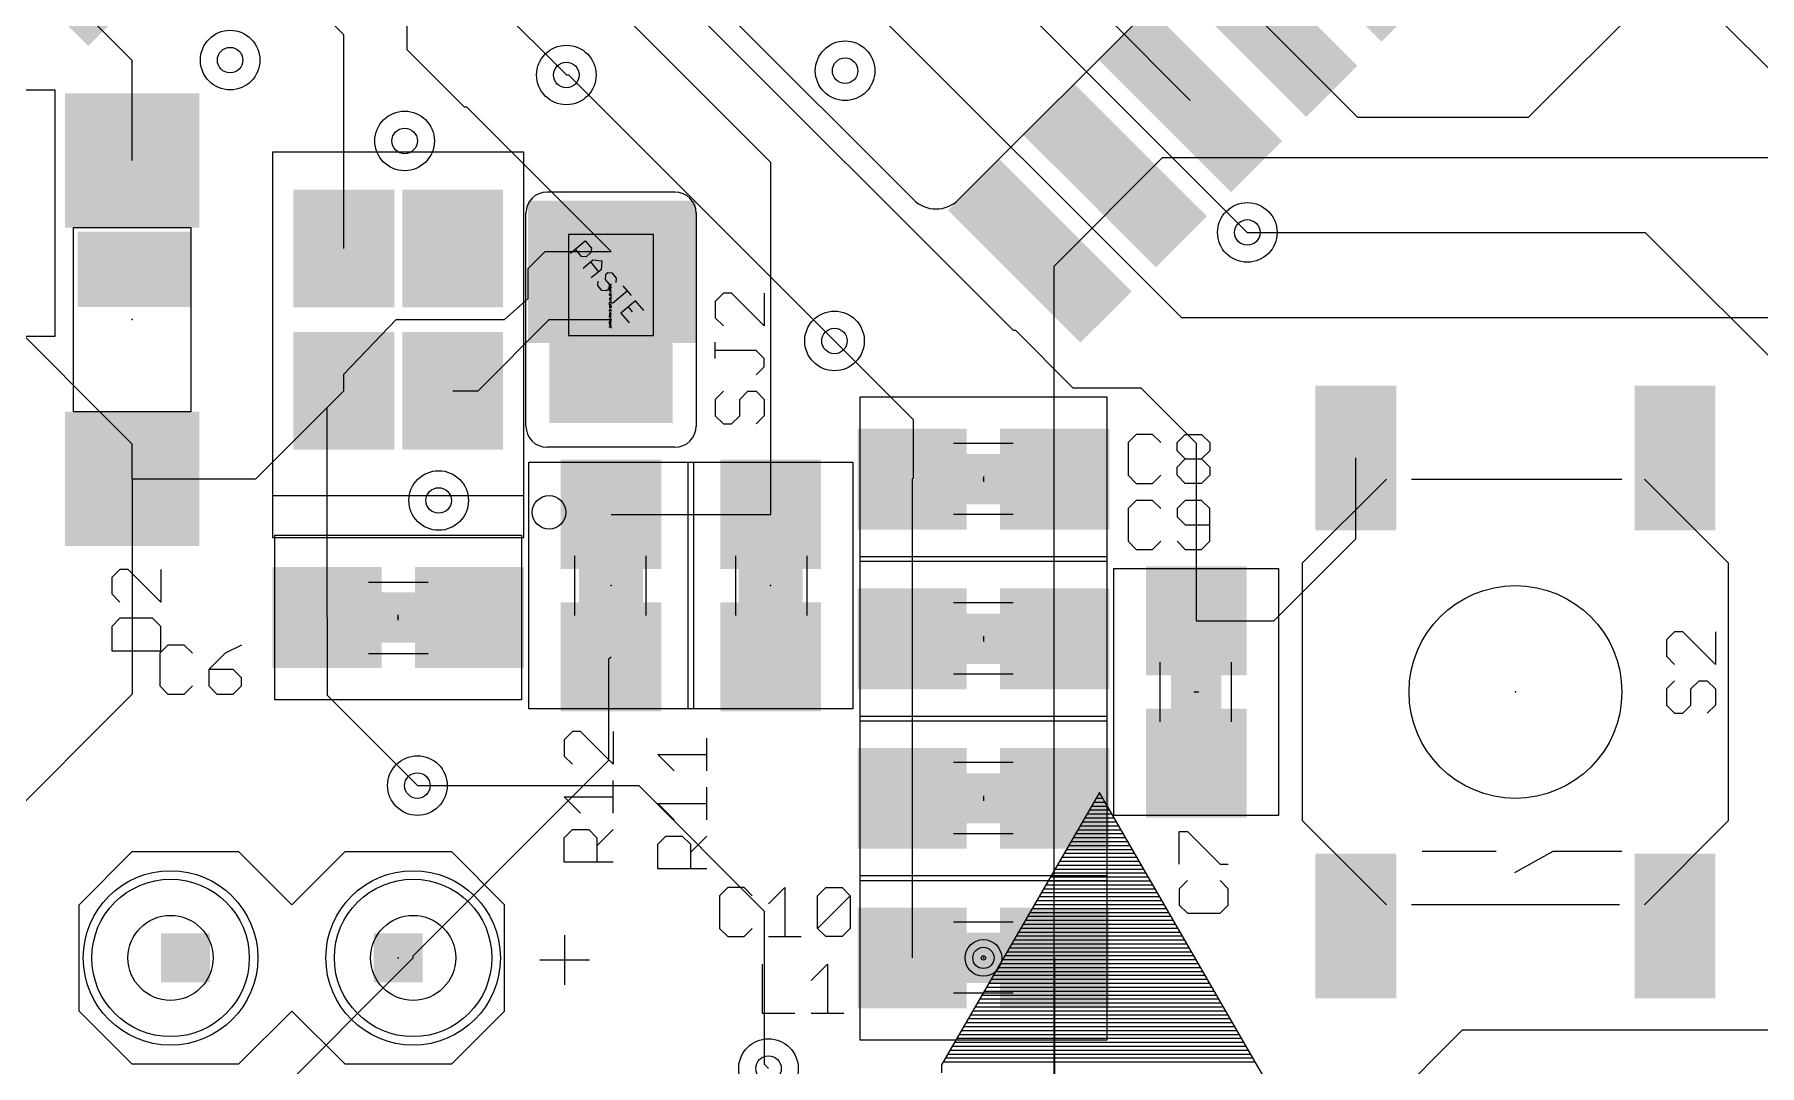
# Model space of a CAD drawing. Extents: x -2.5 to 58.7, y -2.3 to 56.7.
# Drawn here: x 22.33 to 42.92, y 10.15 to 22.45 of the extents above; entities that cross this region are included whole.
import ezdxf

# ---------------------------------------------------------------- set-up
doc = ezdxf.new("R2010")
doc.units = 0
for name, color, linetype in [('1', 22, 'CONTINUOUS'), ('16', 175, 'CONTINUOUS'), ('17', 82, 'CONTINUOUS'), ('18', 82, 'CONTINUOUS'), ('21', 253, 'CONTINUOUS'), ('22', 253, 'CONTINUOUS'), ('23', 7, 'CONTINUOUS'), ('25', 253, 'CONTINUOUS'), ('27', 253, 'CONTINUOUS'), ('29', 253, 'CONTINUOUS'), ('30', 253, 'CONTINUOUS'), ('31', 253, 'CONTINUOUS'), ('35', 253, 'CONTINUOUS'), ('39', 22, 'CONTINUOUS'), ('44', 253, 'CONTINUOUS'), ('51', 253, 'CONTINUOUS')]:
    doc.layers.add(name, color=color, linetype=linetype)

# ---------------------------------------------------------------- blocks, each defined once
blk = doc.blocks.new('RECT')
blk.add_solid([(-0.5, -0.5), (0.5, -0.5), (-0.5, 0.5), (0.5, 0.5)])
blk = doc.blocks.new('ROUNDP')
blk.add_circle((0, 0), 0.5)
blk = doc.blocks.new('ROUNDV')
blk.add_circle((0, 0), 0.5)

msp = doc.modelspace()

# ---------------------------------------------------------------- linework, layer by layer
at = {"layer": '1'}
for p, q in [((29.464, 27.432), (36.8046, 20.0914)), ((28.067, 27.0256), (36.0172, 19.0754)), ((25.8724, 26.1722), (31.115, 20.9296)), ((26.02, 22.4493), (24.0649, 24.4045)), ((28.7782, 24.1554), (34.0106, 18.923)), ((41.91, 23.2156), (40.1574, 21.463)), ((23.495, 22.1459), (22.6507, 22.9902)), ((26.7716, 22.9616), (26.7716, 22.2758)), ((27.8384, 22.8092), (28.6766, 21.971)), ((35.1282, 22.6641), (36.124, 21.6684)), ((26.02, 19.9), (26.02, 22.4493)), ((38.1254, 21.463), (37.022, 22.5664)), ((26.7716, 22.2758), (27.4574, 21.59)), ((23.495, 20.95), (23.495, 22.1459)), ((27.4574, 21.59), (27.4828, 21.59)), ((27.4828, 21.59), (29.21, 19.8628)), ((40.1574, 21.463), (38.1254, 21.463)), ((31.115, 20.9296), (31.115, 16.725)), ((28.2194, 19.6596), (28.4226, 19.8628)), ((28.4226, 19.8628), (29.21, 19.8628)), ((28.2194, 19.304), (28.2194, 19.6596)), ((23.495, 17.565), (21.59, 19.47)), ((27.94, 19.05), (28.2194, 19.304)), ((26.02, 18.4), (26.6446, 19.05)), ((26.6446, 19.05), (27.94, 19.05)), ((27.6234, 18.2), (28.4734, 19.05)), ((28.4734, 19.05), (29.21, 19.05)), ((36.0172, 19.0754), (44.0436, 19.0754)), ((31.877, 18.796), (32.8168, 17.8562)), ((34.0106, 18.923), (34.036, 18.923)), ((34.036, 18.923), (34.7218, 18.2372)), ((26.02, 18.2), (26.02, 18.4)), ((24.97, 17.15), (26.02, 18.2)), ((25.82, 18), (26.02, 18.2)), ((27.32, 18.2), (27.6234, 18.2)), ((34.7218, 18.2372), (35.5346, 18.2372)), ((35.5346, 18.2372), (36.195, 17.5768)), ((25.82, 15.494), (25.82, 18)), ((32.8168, 17.8562), (32.8168, 17.1568)), ((23.495, 17.15), (23.495, 17.565)), ((36.195, 17.5768), (36.195, 15.455)), ((38.1, 16.4338), (38.1, 17.399)), ((23.495, 17.15), (24.97, 17.15)), ((23.495, 17.15), (23.495, 14.5796)), ((32.8168, 17.1568), (32.805, 17.145)), ((32.805, 17.145), (32.805, 15.24)), ((29.21, 16.725), (31.115, 16.725)), ((37.1212, 15.455), (38.1, 16.4338)), ((25.82, 15.494), (25.82, 14.566)), ((36.195, 15.455), (37.1212, 15.455)), ((32.805, 15.24), (32.805, 13.335)), ((29.1846, 14.9996), (29.21, 15.025)), ((29.1846, 13.7922), (29.1846, 14.9996)), ((23.495, 14.5796), (20.5994, 11.684)), ((25.82, 14.566), (26.8986, 13.4874)), ((26.8478, 11.4554), (29.1846, 13.7922)), ((32.805, 13.335), (32.805, 11.43)), ((23.455, 8.0372), (26.8478, 11.43)), ((26.8478, 11.43), (26.8478, 11.4554)), ((34.505, 11.43), (34.505, 9.664)), ((39.37, 10.5664), (37.4142, 8.6106)), ((44.0436, 10.5664), (39.37, 10.5664))]:
    msp.add_line(p, q, dxfattribs=at)
at = {"layer": '16'}
for p, q in [((41.0972, 23.9776), (44.0944, 20.9804)), ((28.6766, 21.971), (28.702, 21.971)), ((28.702, 21.971), (31.877, 18.796)), ((35.7886, 20.9804), (34.4932, 19.685)), ((44.0944, 20.9804), (35.7886, 20.9804)), ((36.8046, 20.0914), (41.5544, 20.0914)), ((41.5544, 20.0914), (44.8056, 16.8402)), ((34.4932, 19.685), (34.4932, 10.0076)), ((26.8986, 13.4874), (29.5402, 13.4874)), ((29.5402, 13.4874), (31.0388, 11.9888)), ((31.0388, 11.9888), (31.0388, 10.16)), ((31.0388, 10.16), (31.0896, 10.1092))]:
    msp.add_line(p, q, dxfattribs=at)
at = {"layer": '21'}
for p, q in [((30.5922, 22.7101), (32.8193, 20.483)), ((28.17, 21.05), (25.17, 21.05)), ((25.17, 21.05), (25.17, 16.95)), ((28.17, 16.95), (28.17, 21.05)), ((29.972, 20.574), (28.448, 20.574)), ((28.194, 17.78), (28.194, 20.32)), ((30.226, 20.32), (30.226, 17.78)), ((29.972, 17.526), (28.448, 17.526)), ((33.655, 17.1755), (33.655, 17.1145)), ((38.765, 17.145), (41.275, 17.145)), ((25.17, 16.95), (28.17, 16.95)), ((25.17, 16.95), (25.17, 16.45)), ((28.17, 16.45), (28.17, 16.95)), ((25.17, 16.45), (28.17, 16.45)), ((37.465, 13.065), (37.465, 16.145)), ((42.545, 16.145), (42.545, 13.065)), ((26.67, 15.4635), (26.67, 15.5245)), ((33.655, 15.2705), (33.655, 15.2095)), ((36.1645, 14.605), (36.2255, 14.605)), ((33.655, 13.3655), (33.655, 13.3045)), ((22.86, 12.065), (23.495, 12.7)), ((23.495, 12.7), (24.765, 12.7)), ((24.765, 12.7), (25.4, 12.065)), ((25.4, 12.065), (26.035, 12.7)), ((26.035, 12.7), (27.305, 12.7)), ((27.94, 12.065), (27.305, 12.7)), ((22.86, 10.795), (22.86, 12.065)), ((27.94, 10.795), (27.94, 12.065)), ((41.245, 12.065), (38.765, 12.065)), ((23.495, 10.16), (22.86, 10.795)), ((25.4, 10.795), (24.765, 10.16)), ((26.035, 10.16), (25.4, 10.795)), ((27.305, 10.16), (27.94, 10.795)), ((24.765, 10.16), (23.495, 10.16)), ((27.305, 10.16), (26.035, 10.16))]:
    msp.add_line(p, q, dxfattribs=at)
for centre, radius in [((28.47, 16.75), 0.2), ((40.005, 14.605), 1.27), ((33.655, 11.43), 0.2185), ((33.655, 11.43), 0.127), ((33.655, 11.43), 0.0254)]:
    msp.add_circle(centre, radius, dxfattribs=at)
for centre, radius, start, end in [((28.448, 20.32), 0.254, 90, 180), ((29.972, 20.32), 0.254, 0, 90), ((33.0887, 20.7524), 0.381, 225, 315), ((28.448, 17.78), 0.254, 180, 270), ((29.972, 17.78), 0.254, 270, 0)]:
    msp.add_arc(centre, radius, start, end, dxfattribs=at)
at = {"layer": '22'}
for p, q in [((35.0407, 13.4057), (33.1551, 10.153)), ((37.4921, 9.163), (35.0407, 13.4057)), ((35.1642, 13.192), (34.9168, 13.192)), ((35.137, 13.239), (34.9441, 13.239)), ((35.1099, 13.286), (34.9713, 13.286)), ((35.0827, 13.333), (34.9986, 13.333)), ((35.0556, 13.38), (35.0258, 13.38)), ((35.2728, 13.004), (34.8078, 13.004)), ((35.2456, 13.051), (34.8351, 13.051)), ((35.2185, 13.098), (34.8623, 13.098)), ((35.1913, 13.145), (34.8896, 13.145)), ((35.4086, 12.769), (34.6716, 12.769)), ((35.3814, 12.816), (34.6989, 12.816)), ((35.3543, 12.863), (34.7261, 12.863)), ((35.3271, 12.91), (34.7533, 12.91)), ((35.3, 12.957), (34.7806, 12.957)), ((35.5172, 12.581), (34.5626, 12.581)), ((35.4901, 12.628), (34.5899, 12.628)), ((35.4629, 12.675), (34.6171, 12.675)), ((35.4357, 12.722), (34.6444, 12.722)), ((35.6258, 12.393), (34.4536, 12.393)), ((35.5987, 12.44), (34.4809, 12.44)), ((35.5715, 12.487), (34.5081, 12.487)), ((35.5444, 12.534), (34.5354, 12.534)), ((35.7616, 12.158), (34.3174, 12.158)), ((35.7345, 12.205), (34.3447, 12.205)), ((35.7073, 12.252), (34.3719, 12.252)), ((35.6801, 12.299), (34.3991, 12.299)), ((35.653, 12.346), (34.4264, 12.346)), ((35.8702, 11.97), (34.2084, 11.97)), ((35.8431, 12.017), (34.2357, 12.017)), ((35.8159, 12.064), (34.2629, 12.064)), ((35.7888, 12.111), (34.2902, 12.111)), ((35.9789, 11.782), (34.0994, 11.782)), ((35.9517, 11.829), (34.1267, 11.829)), ((35.9246, 11.876), (34.1539, 11.876)), ((35.8974, 11.923), (34.1812, 11.923)), ((36.1146, 11.547), (33.9632, 11.547)), ((36.0875, 11.594), (33.9905, 11.594)), ((36.0603, 11.641), (34.0177, 11.641)), ((36.0332, 11.688), (34.0449, 11.688)), ((36.006, 11.735), (34.0722, 11.735)), ((36.2233, 11.359), (33.8542, 11.359)), ((36.1961, 11.406), (33.8815, 11.406)), ((36.169, 11.453), (33.9087, 11.453)), ((36.1418, 11.5), (33.936, 11.5)), ((36.3591, 11.124), (33.718, 11.124)), ((36.3319, 11.171), (33.7452, 11.171)), ((36.3047, 11.218), (33.7725, 11.218)), ((36.2776, 11.265), (33.7997, 11.265)), ((36.2504, 11.312), (33.827, 11.312)), ((36.4677, 10.936), (33.609, 10.936)), ((36.4405, 10.983), (33.6363, 10.983)), ((36.4134, 11.03), (33.6635, 11.03)), ((36.3862, 11.077), (33.6907, 11.077)), ((36.5763, 10.748), (33.5, 10.748)), ((36.5491, 10.795), (33.5273, 10.795)), ((36.522, 10.842), (33.5545, 10.842)), ((36.4948, 10.889), (33.5818, 10.889)), ((36.7121, 10.513), (33.3638, 10.513)), ((36.6849, 10.56), (33.391, 10.56)), ((36.6578, 10.607), (33.4183, 10.607)), ((36.6306, 10.654), (33.4455, 10.654)), ((36.6035, 10.701), (33.4728, 10.701)), ((36.8207, 10.325), (33.2548, 10.325)), ((36.7936, 10.372), (33.2821, 10.372)), ((36.7664, 10.419), (33.3093, 10.419)), ((36.7392, 10.466), (33.3366, 10.466)), ((33.1551, 10.153), (33.1551, 10.0587)), ((36.9022, 10.184), (33.1731, 10.184)), ((36.875, 10.231), (33.2003, 10.231)), ((36.8479, 10.278), (33.2276, 10.278))]:
    msp.add_line(p, q, dxfattribs=at)
at = {"layer": '23'}
for p in [(23.495, 19.05), (26.67, 19.05), (29.21, 19.05), (33.655, 17.145), (29.21, 15.875), (31.115, 15.875), (26.67, 15.494), (33.655, 15.24), (36.195, 14.605), (40.005, 14.605), (33.655, 13.335), (26.67, 11.43), (33.655, 11.43)]:
    msp.add_point(p, dxfattribs=at)
at = {"layer": '25'}
for p, q in [((30.5516, 19.3646), (30.4541, 19.2671)), ((30.649, 19.3646), (30.5516, 19.3646)), ((31.0388, 18.9748), (30.649, 19.3646)), ((31.0388, 19.3646), (31.0388, 18.9748)), ((30.4541, 19.2671), (30.4541, 19.0722)), ((30.4541, 19.0722), (30.5516, 18.9748)), ((30.4541, 18.585), (30.4541, 18.7799)), ((30.9414, 18.6824), (30.4541, 18.6824)), ((31.0388, 18.585), (30.9414, 18.6824)), ((31.0388, 18.4875), (31.0388, 18.585)), ((30.9414, 18.3901), (31.0388, 18.4875)), ((30.5516, 18.1952), (30.4541, 18.0977)), ((30.7465, 18.0977), (30.8439, 18.1952)), ((30.8439, 18.1952), (30.9414, 18.1952)), ((30.9414, 18.1952), (31.0388, 18.0977)), ((30.4541, 18.0977), (30.4541, 17.9028)), ((30.7465, 17.9028), (30.7465, 18.0977)), ((31.0388, 18.0977), (31.0388, 17.9028)), ((30.4541, 17.9028), (30.5516, 17.8054)), ((30.5516, 17.8054), (30.649, 17.8054)), ((30.649, 17.8054), (30.7465, 17.9028)), ((31.0388, 17.9028), (30.9414, 17.8054)), ((35.4797, 17.6789), (35.3822, 17.5814)), ((35.3822, 17.5814), (35.3822, 17.1916)), ((35.6746, 17.6789), (35.4797, 17.6789)), ((35.772, 17.5814), (35.6746, 17.6789)), ((35.9669, 17.5814), (36.0644, 17.6789)), ((35.9669, 17.484), (35.9669, 17.5814)), ((36.0644, 17.6789), (36.2593, 17.6789)), ((36.2593, 17.6789), (36.3567, 17.5814)), ((36.3567, 17.5814), (36.3567, 17.484)), ((36.0644, 17.3865), (35.9669, 17.484)), ((35.9669, 17.2891), (36.0644, 17.3865)), ((36.0644, 17.3865), (36.2593, 17.3865)), ((36.3567, 17.484), (36.2593, 17.3865)), ((36.2593, 17.3865), (36.3567, 17.2891)), ((35.3822, 17.1916), (35.4797, 17.0942)), ((35.4797, 17.0942), (35.6746, 17.0942)), ((35.6746, 17.0942), (35.772, 17.1916)), ((35.9669, 17.1916), (35.9669, 17.2891)), ((36.0644, 17.0942), (35.9669, 17.1916)), ((36.2593, 17.0942), (36.0644, 17.0942)), ((36.3567, 17.1916), (36.2593, 17.0942)), ((36.3567, 17.2891), (36.3567, 17.1916)), ((35.4797, 16.8915), (35.3822, 16.794)), ((35.6746, 16.8915), (35.4797, 16.8915)), ((35.772, 16.794), (35.6746, 16.8915)), ((36.0644, 16.8915), (35.9669, 16.794)), ((36.2593, 16.8915), (36.0644, 16.8915)), ((36.3567, 16.794), (36.2593, 16.8915)), ((35.3822, 16.794), (35.3822, 16.4042)), ((35.9669, 16.794), (35.9669, 16.6966)), ((35.9669, 16.6966), (36.0644, 16.5991)), ((36.3567, 16.4042), (36.3567, 16.794)), ((36.0644, 16.5991), (36.3567, 16.5991)), ((35.3822, 16.4042), (35.4797, 16.3068)), ((35.4797, 16.3068), (35.6746, 16.3068)), ((35.6746, 16.3068), (35.772, 16.4042)), ((35.9669, 16.4042), (36.0644, 16.3068)), ((36.0644, 16.3068), (36.2593, 16.3068)), ((36.2593, 16.3068), (36.3567, 16.4042)), ((23.3474, 16.0689), (23.2499, 15.9714)), ((23.4448, 16.0689), (23.3474, 16.0689)), ((23.8346, 15.6791), (23.4448, 16.0689)), ((23.8346, 16.0689), (23.8346, 15.6791)), ((23.2499, 15.9714), (23.2499, 15.7765)), ((23.2499, 15.7765), (23.3474, 15.6791)), ((23.3474, 15.4842), (23.2499, 15.3868)), ((23.7372, 15.4842), (23.3474, 15.4842)), ((23.8346, 15.3868), (23.7372, 15.4842)), ((23.2499, 15.3868), (23.2499, 15.0944)), ((23.8346, 15.0944), (23.8346, 15.3868)), ((41.9054, 15.3245), (41.8079, 15.227)), ((42.0028, 15.3245), (41.9054, 15.3245)), ((42.3926, 14.9347), (42.0028, 15.3245)), ((42.3926, 15.3245), (42.3926, 14.9347)), ((23.2499, 15.0944), (23.8346, 15.0944)), ((23.9216, 15.1643), (23.8242, 15.0668)), ((23.8242, 15.0668), (23.8242, 14.677)), ((24.1166, 15.1643), (23.9216, 15.1643)), ((24.214, 15.0668), (24.1166, 15.1643)), ((24.6038, 15.0668), (24.4089, 14.8719)), ((24.7987, 15.1643), (24.6038, 15.0668)), ((41.8079, 15.227), (41.8079, 15.0321)), ((41.8079, 15.0321), (41.9054, 14.9347)), ((24.4089, 14.8719), (24.4089, 14.677)), ((24.7012, 14.8719), (24.4089, 14.8719)), ((24.7987, 14.7745), (24.7012, 14.8719)), ((23.8242, 14.677), (23.9216, 14.5796)), ((24.1166, 14.5796), (24.214, 14.677)), ((24.4089, 14.677), (24.5063, 14.5796)), ((24.7012, 14.5796), (24.7987, 14.677)), ((24.7987, 14.677), (24.7987, 14.7745)), ((41.9054, 14.7398), (41.8079, 14.6424)), ((41.8079, 14.6424), (41.8079, 14.4474)), ((42.1003, 14.6424), (42.1977, 14.7398)), ((42.1003, 14.4474), (42.1003, 14.6424)), ((42.1977, 14.7398), (42.2952, 14.7398)), ((42.2952, 14.7398), (42.3926, 14.6424)), ((42.3926, 14.6424), (42.3926, 14.4474)), ((23.9216, 14.5796), (24.1166, 14.5796)), ((24.5063, 14.5796), (24.7012, 14.5796)), ((41.8079, 14.4474), (41.9054, 14.35)), ((42.0028, 14.35), (42.1003, 14.4474)), ((42.3926, 14.4474), (42.2952, 14.35)), ((41.9054, 14.35), (42.0028, 14.35)), ((28.7482, 14.1322), (28.6507, 14.0347)), ((28.6507, 14.0347), (28.6507, 13.8398)), ((28.8456, 14.1322), (28.7482, 14.1322)), ((29.2354, 13.7424), (28.8456, 14.1322)), ((29.2354, 14.1322), (29.2354, 13.7424)), ((30.353, 13.6647), (30.353, 14.0545)), ((28.6507, 13.8398), (28.7482, 13.7424)), ((29.9632, 13.6647), (29.7683, 13.8596)), ((29.7683, 13.8596), (30.353, 13.8596)), ((29.2354, 13.1577), (29.2354, 13.5475)), ((30.353, 13.08), (30.353, 13.4698)), ((28.8456, 13.1577), (28.6507, 13.3526)), ((28.6507, 13.3526), (29.2354, 13.3526)), ((29.9632, 13.08), (29.7683, 13.2749)), ((29.7683, 13.2749), (30.353, 13.2749)), ((28.6507, 12.8653), (28.7482, 12.9628)), ((28.6507, 12.573), (28.6507, 12.8653)), ((28.7482, 12.9628), (28.9431, 12.9628)), ((28.9431, 12.9628), (29.0405, 12.8653)), ((29.0405, 12.7679), (29.2354, 12.9628)), ((29.0405, 12.8653), (29.0405, 12.573)), ((29.7683, 12.7877), (29.8658, 12.8851)), ((29.7683, 12.4953), (29.7683, 12.7877)), ((29.8658, 12.8851), (30.0607, 12.8851)), ((30.0607, 12.8851), (30.1581, 12.7877)), ((30.1581, 12.6902), (30.353, 12.8851)), ((30.1581, 12.7877), (30.1581, 12.4953)), ((35.9913, 12.5481), (35.9913, 12.9379)), ((35.9913, 12.9379), (36.0888, 12.9379)), ((36.0888, 12.9379), (36.4786, 12.5481)), ((29.2354, 12.573), (28.6507, 12.573)), ((30.353, 12.4953), (29.7683, 12.4953)), ((36.4786, 12.5481), (36.576, 12.5481)), ((30.6029, 12.2687), (30.5054, 12.1712)), ((30.5054, 12.1712), (30.5054, 11.7814)), ((30.7978, 12.2687), (30.6029, 12.2687)), ((30.8952, 12.1712), (30.7978, 12.2687)), ((31.0901, 12.0738), (31.285, 12.2687)), ((31.285, 12.2687), (31.285, 11.684)), ((31.6748, 12.1712), (31.7722, 12.2687)), ((31.6748, 11.7814), (31.6748, 12.1712)), ((31.6748, 11.7814), (32.0646, 12.1712)), ((31.7722, 12.2687), (31.9671, 12.2687)), ((31.9671, 12.2687), (32.0646, 12.1712)), ((32.0646, 12.1712), (32.0646, 11.7814)), ((36.0888, 12.3532), (35.9913, 12.2557)), ((35.9913, 12.2557), (35.9913, 12.0608)), ((36.576, 12.2557), (36.4786, 12.3532)), ((36.576, 12.0608), (36.576, 12.2557)), ((35.9913, 12.0608), (36.0888, 11.9634)), ((36.0888, 11.9634), (36.4786, 11.9634)), ((36.4786, 11.9634), (36.576, 12.0608)), ((30.5054, 11.7814), (30.6029, 11.684)), ((30.7978, 11.684), (30.8952, 11.7814)), ((31.7722, 11.684), (31.6748, 11.7814)), ((32.0646, 11.7814), (31.9671, 11.684)), ((28.6557, 11.7016), (28.6557, 11.1084)), ((30.6029, 11.684), (30.7978, 11.684)), ((31.0901, 11.684), (31.4799, 11.684)), ((31.9671, 11.684), (31.7722, 11.684)), ((28.3591, 11.405), (28.9523, 11.405)), ((31.0134, 11.3543), (31.0134, 10.7696)), ((31.5981, 11.1594), (31.793, 11.3543)), ((31.793, 11.3543), (31.793, 10.7696)), ((31.0134, 10.7696), (31.4032, 10.7696)), ((31.5981, 10.7696), (31.9879, 10.7696))]:
    msp.add_line(p, q, dxfattribs=at)
at = {"layer": '27'}
for p, q in [((29.19, 19.4789), (29.19, 19.4655)), ((29.19, 19.4655), (29.21, 19.4655)), ((29.19, 19.4471), (29.19, 19.4605)), ((29.21, 19.4538), (29.19, 19.4538)), ((29.1933, 19.4421), (29.19, 19.4387)), ((29.19, 19.4387), (29.19, 19.432)), ((29.19, 19.432), (29.1933, 19.4287)), ((29.19, 19.417), (29.1967, 19.4236)), ((29.1967, 19.4103), (29.19, 19.417)), ((29.19, 19.4019), (29.1933, 19.4052)), ((29.19, 19.3919), (29.19, 19.4019)), ((29.21, 19.3919), (29.19, 19.3919)), ((29.1933, 19.3684), (29.19, 19.3684)), ((29.19, 19.355), (29.1933, 19.355)), ((29.1933, 19.4287), (29.1967, 19.4287)), ((29.1933, 19.4052), (29.2, 19.4052)), ((29.2, 19.3617), (29.1933, 19.3684)), ((29.1933, 19.355), (29.2, 19.3617)), ((29.1967, 19.4287), (29.2, 19.432)), ((29.1967, 19.4236), (29.21, 19.4236)), ((29.21, 19.4103), (29.1967, 19.4103)), ((29.2, 19.4655), (29.2, 19.4722)), ((29.2, 19.4387), (29.2033, 19.4421)), ((29.2, 19.432), (29.2, 19.4387)), ((29.2, 19.4103), (29.2, 19.4236)), ((29.2, 19.4052), (29.2033, 19.4019)), ((29.2, 19.3617), (29.21, 19.3617)), ((29.2033, 19.4421), (29.2067, 19.4421)), ((29.2033, 19.4019), (29.2033, 19.3919)), ((29.2067, 19.4421), (29.21, 19.4387)), ((29.21, 19.432), (29.2067, 19.4287)), ((29.21, 19.4655), (29.21, 19.4789)), ((29.21, 19.4387), (29.21, 19.432)), ((29.2133, 19.3735), (29.2133, 19.3868)), ((29.19, 19.3466), (29.1933, 19.35)), ((29.19, 19.3366), (29.19, 19.3466)), ((29.21, 19.3366), (29.19, 19.3366)), ((29.1933, 19.3131), (29.19, 19.3098)), ((29.19, 19.3098), (29.19, 19.3031)), ((29.19, 19.3031), (29.1933, 19.2998)), ((29.19, 19.2814), (29.21, 19.2947)), ((29.21, 19.2947), (29.19, 19.2947)), ((29.21, 19.2814), (29.19, 19.2814)), ((29.19, 19.2546), (29.1933, 19.2579)), ((29.19, 19.2479), (29.19, 19.2546)), ((29.1933, 19.2446), (29.19, 19.2479)), ((29.19, 19.2261), (29.19, 19.2395)), ((29.21, 19.2261), (29.19, 19.2261)), ((29.1933, 19.2211), (29.19, 19.2177)), ((29.19, 19.2177), (29.19, 19.2111)), ((29.19, 19.2111), (29.1933, 19.2077)), ((29.1933, 19.2026), (29.19, 19.1993)), ((29.19, 19.1993), (29.19, 19.1926)), ((29.19, 19.1926), (29.1933, 19.1893)), ((29.19, 19.1625), (29.1933, 19.1658)), ((29.19, 19.1558), (29.19, 19.1625)), ((29.1933, 19.1525), (29.19, 19.1558)), ((29.1933, 19.35), (29.1967, 19.35)), ((29.1933, 19.2998), (29.2067, 19.2998)), ((29.1933, 19.2579), (29.1967, 19.2579)), ((29.2067, 19.2211), (29.1933, 19.2211)), ((29.1933, 19.2077), (29.2067, 19.2077)), ((29.1967, 19.2026), (29.1933, 19.2026)), ((29.1933, 19.1658), (29.1967, 19.1658)), ((29.1967, 19.35), (29.2, 19.3466)), ((29.1967, 19.2579), (29.2, 19.2546)), ((29.21, 19.1893), (29.1967, 19.2026)), ((29.1967, 19.1658), (29.2, 19.1625)), ((29.2, 19.3466), (29.2033, 19.35)), ((29.2, 19.3366), (29.2, 19.3466)), ((29.2, 19.2546), (29.2033, 19.2579)), ((29.2, 19.2546), (29.2, 19.2512)), ((29.2, 19.2261), (29.2, 19.2328)), ((29.2, 19.1709), (29.2, 19.1842)), ((29.2, 19.1625), (29.2033, 19.1658)), ((29.2, 19.1625), (29.2, 19.1591)), ((29.2033, 19.35), (29.2067, 19.35)), ((29.2033, 19.2579), (29.2067, 19.2579)), ((29.2033, 19.1658), (29.2067, 19.1658)), ((29.2067, 19.35), (29.21, 19.3466)), ((29.21, 19.3098), (29.2067, 19.3131)), ((29.2067, 19.2998), (29.21, 19.3031)), ((29.2067, 19.2579), (29.21, 19.2546)), ((29.21, 19.2479), (29.2067, 19.2446)), ((29.21, 19.2177), (29.2067, 19.2211)), ((29.2067, 19.2077), (29.21, 19.2111)), ((29.2067, 19.1658), (29.21, 19.1625)), ((29.21, 19.1558), (29.2067, 19.1525)), ((29.21, 19.3466), (29.21, 19.3366)), ((29.21, 19.3031), (29.21, 19.3098)), ((29.21, 19.2546), (29.21, 19.2479)), ((29.21, 19.2111), (29.21, 19.2177)), ((29.21, 19.2026), (29.21, 19.1893)), ((29.21, 19.1625), (29.21, 19.1558)), ((29.2133, 19.3182), (29.2133, 19.3316)), ((29.2133, 19.263), (29.2133, 19.2763)), ((29.1933, 19.129), (29.19, 19.1256)), ((29.19, 19.1256), (29.19, 19.1156)), ((29.19, 19.1156), (29.21, 19.1156)), ((29.19, 19.1039), (29.1967, 19.1106)), ((29.1967, 19.0972), (29.19, 19.1039)), ((29.19, 19.0888), (29.1933, 19.0922)), ((29.19, 19.0788), (29.19, 19.0888)), ((29.21, 19.0788), (29.19, 19.0788)), ((29.19, 19.052), (29.1933, 19.0553)), ((29.19, 19.042), (29.19, 19.052)), ((29.21, 19.042), (29.19, 19.042)), ((29.19, 19.0369), (29.19, 19.0236)), ((29.19, 19.0236), (29.21, 19.0236)), ((29.19, 19.0152), (29.1933, 19.0185)), ((29.19, 19.0051), (29.19, 19.0152)), ((29.21, 19.0051), (29.19, 19.0051)), ((29.1967, 18.9934), (29.19, 19.0001)), ((29.19, 19.0001), (29.21, 19.0001)), ((29.19, 18.9867), (29.1967, 18.9934)), ((29.21, 18.9867), (29.19, 18.9867)), ((29.2067, 18.9817), (29.19, 18.9817)), ((29.19, 18.9683), (29.2067, 18.9683)), ((29.19, 18.9566), (29.19, 18.9632)), ((29.2067, 18.9599), (29.19, 18.9599)), ((29.2067, 19.129), (29.1933, 19.129)), ((29.1933, 19.0922), (29.2, 19.0922)), ((29.1933, 19.0553), (29.2, 19.0553)), ((29.1933, 19.0185), (29.2, 19.0185)), ((29.1967, 19.1106), (29.21, 19.1106)), ((29.21, 19.0972), (29.1967, 19.0972)), ((29.2, 19.1341), (29.2, 19.1474)), ((29.2, 19.0972), (29.2, 19.1106)), ((29.2, 19.0922), (29.2033, 19.0888)), ((29.2, 19.0604), (29.2, 19.0737)), ((29.2, 19.0553), (29.2033, 19.052)), ((29.2, 19.0236), (29.2, 19.0302)), ((29.2, 19.0185), (29.2033, 19.0152)), ((29.2033, 19.0888), (29.2033, 19.0788)), ((29.2033, 19.0487), (29.21, 19.0553)), ((29.2033, 19.052), (29.2033, 19.042)), ((29.2033, 19.0152), (29.2033, 19.0051)), ((29.21, 19.1256), (29.2067, 19.129)), ((29.21, 18.9783), (29.2067, 18.9817)), ((29.2067, 18.9683), (29.21, 18.9717)), ((29.21, 18.9566), (29.2067, 18.9599)), ((29.2067, 18.9499), (29.21, 18.9532)), ((29.21, 19.1156), (29.21, 19.1256)), ((29.21, 19.0236), (29.21, 19.0369)), ((29.21, 18.9717), (29.21, 18.9783)), ((29.21, 18.9532), (29.21, 18.9566))]:
    msp.add_line(p, q, dxfattribs=at)
at = {"layer": '39'}
for p, q in [((20.607, 21.793), (22.573, 21.793)), ((22.573, 21.793), (22.573, 18.847)), ((22.573, 18.847), (20.607, 18.847)), ((32.182, 18.128), (35.128, 18.128)), ((32.182, 16.162), (32.182, 18.128)), ((35.128, 18.128), (35.128, 16.162)), ((28.227, 14.402), (28.227, 17.348)), ((28.227, 17.348), (30.193, 17.348)), ((30.132, 14.402), (30.132, 17.348)), ((30.132, 17.348), (32.098, 17.348)), ((30.193, 17.348), (30.193, 14.402)), ((32.098, 17.348), (32.098, 14.402)), ((25.197, 14.511), (25.197, 16.477)), ((25.197, 16.477), (28.143, 16.477)), ((28.143, 16.477), (28.143, 14.511)), ((32.182, 16.223), (35.128, 16.223)), ((32.182, 14.257), (32.182, 16.223)), ((35.128, 16.162), (32.182, 16.162)), ((35.128, 16.223), (35.128, 14.257)), ((35.212, 13.132), (35.212, 16.078)), ((35.212, 16.078), (37.178, 16.078)), ((37.178, 16.078), (37.178, 13.132)), ((28.143, 14.511), (25.197, 14.511)), ((30.193, 14.402), (28.227, 14.402)), ((32.098, 14.402), (30.132, 14.402)), ((32.182, 14.318), (35.128, 14.318)), ((32.182, 12.352), (32.182, 14.318)), ((35.128, 14.257), (32.182, 14.257)), ((35.128, 14.318), (35.128, 12.352)), ((37.178, 13.132), (35.212, 13.132)), ((32.182, 12.413), (35.128, 12.413)), ((32.182, 10.447), (32.182, 12.413)), ((35.128, 12.413), (35.128, 10.447)), ((35.128, 12.352), (32.182, 12.352)), ((35.128, 10.447), (32.182, 10.447))]:
    msp.add_line(p, q, dxfattribs=at)
at = {"layer": '44'}
for centre, radius in [((24.6634, 22.1488), 0.1524), ((28.6766, 21.971), 0.1524), ((32.004, 22.0218), 0.1524), ((26.7462, 21.1836), 0.1524), ((36.8046, 20.0914), 0.1524), ((31.877, 18.796), 0.1524), ((27.1526, 16.891), 0.1524), ((26.8986, 13.4874), 0.1524), ((23.9522, 11.43), 0.508), ((26.8478, 11.43), 0.508), ((31.0896, 10.1092), 0.1524)]:
    msp.add_circle(centre, radius, dxfattribs=at)
at = {"layer": '51'}
for p, q in [((33.3581, 20.483), (39.1054, 26.2303)), ((22.795, 17.95), (22.795, 20.15)), ((22.795, 20.15), (24.195, 20.15)), ((24.195, 20.15), (24.195, 17.95)), ((28.702, 20.066), (28.702, 18.8595)), ((29.718, 20.066), (28.702, 20.066)), ((28.7261, 19.8445), (28.9014, 19.9915)), ((28.9014, 19.9915), (28.9749, 19.9039)), ((29.718, 18.8595), (29.718, 20.066)), ((28.8581, 19.8059), (28.7846, 19.8935)), ((28.9118, 19.8012), (28.8581, 19.8059)), ((28.9702, 19.8502), (28.9118, 19.8012)), ((28.9749, 19.9039), (28.9702, 19.8502)), ((28.8765, 19.6653), (28.9933, 19.7634)), ((28.9641, 19.7388), (29.0621, 19.622)), ((29.0914, 19.6465), (28.9745, 19.5485)), ((28.9933, 19.7634), (29.1008, 19.754)), ((29.1008, 19.754), (29.0914, 19.6465)), ((29.1436, 19.5842), (29.1389, 19.5305)), ((29.1729, 19.6087), (29.1436, 19.5842)), ((29.2266, 19.604), (29.1729, 19.6087)), ((29.2756, 19.5456), (29.2266, 19.604)), ((29.0513, 19.4569), (29.056, 19.5107)), ((29.1003, 19.3985), (29.0513, 19.4569)), ((29.1541, 19.3938), (29.1003, 19.3985)), ((29.1389, 19.5305), (29.188, 19.472)), ((29.1833, 19.4183), (29.1541, 19.3938)), ((29.188, 19.472), (29.1833, 19.4183)), ((29.2262, 19.2486), (29.4014, 19.3956)), ((29.2709, 19.4919), (29.2756, 19.5456)), ((29.3524, 19.4541), (29.4504, 19.3372)), ((29.5027, 19.2749), (29.3275, 19.1278)), ((29.4151, 19.2014), (29.4641, 19.1429)), ((29.6008, 19.158), (29.5027, 19.2749)), ((29.3275, 19.1278), (29.4255, 19.011)), ((28.702, 18.8595), (29.718, 18.8595)), ((24.195, 17.95), (22.795, 17.95)), ((33.299, 17.577), (34.011, 17.577)), ((37.465, 16.145), (38.465, 17.145)), ((41.545, 17.145), (42.545, 16.145)), ((33.299, 16.726), (34.011, 16.726)), ((28.778, 15.519), (28.778, 16.231)), ((29.629, 15.519), (29.629, 16.231)), ((30.696, 16.231), (30.696, 15.519)), ((31.547, 16.231), (31.547, 15.519)), ((27.026, 15.913), (26.314, 15.913)), ((33.299, 15.672), (34.011, 15.672)), ((27.026, 15.062), (26.314, 15.062)), ((35.763, 14.249), (35.763, 14.961)), ((36.614, 14.249), (36.614, 14.961)), ((33.299, 14.821), (34.011, 14.821)), ((33.299, 13.767), (34.011, 13.767)), ((38.465, 12.065), (37.465, 13.065)), ((42.545, 13.065), (41.545, 12.065)), ((33.299, 12.916), (34.011, 12.916)), ((39.775, 12.7), (38.89, 12.7)), ((40.45, 12.7), (39.995, 12.445)), ((41.275, 12.7), (40.45, 12.7)), ((33.299, 11.862), (34.011, 11.862)), ((33.299, 11.011), (34.011, 11.011))]:
    msp.add_line(p, q, dxfattribs=at)

# ---------------------------------------------------------------- block references
at = {"layer": '1'}
for p, xscale, yscale, rotation in [((37.022, 22.5664), 0.6604, 2.032, 225), ((36.124, 21.6684), 0.6604, 2.032, 225), ((23.495, 20.95), 1.4, 1.4, 270), ((35.226, 20.7703), 0.6604, 2.032, 225), ((34.3279, 19.8723), 0.6604, 2.032, 225), ((29.21, 19.8628), 0.635, 1.27, 90), ((29.21, 19.05), 0.635, 1.27, 90), ((29.21, 18.2372), 0.635, 1.27, 90), ((23.495, 17.15), 1.4, 1.4, 270)]:
    msp.add_blockref('RECT', p, dxfattribs=dict(at, xscale=xscale, yscale=yscale, rotation=rotation))
for p, xscale, rotation in [((26.02, 19.9), 1.2, 270), ((27.32, 19.9), 1.2, 90), ((26.02, 18.2), 1.2, 270), ((27.32, 18.2), 1.2, 90), ((29.21, 16.725), 1.1, 90), ((31.115, 16.725), 1.1, 270), ((25.82, 15.494), 1.1, 180), ((27.52, 15.494), 1.1, 180), ((36.195, 15.455), 1.1, 90), ((29.21, 15.025), 1.1, 90), ((31.115, 15.025), 1.1, 270), ((36.195, 13.755), 1.1, 90)]:
    msp.add_blockref('RECT', p, dxfattribs=dict(at, xscale=xscale, rotation=rotation))
at = {"layer": '1', "xscale": 0.762, "yscale": 1.524}
for p in [(38.1, 17.399), (41.91, 17.399), (38.1, 11.811), (41.91, 11.811)]:
    msp.add_blockref('RECT', p, dxfattribs=at)
at = {"layer": '1', "xscale": 1.1}
for p in [(32.805, 17.145), (34.505, 17.145), (32.805, 15.24), (34.505, 15.24), (32.805, 13.335), (34.505, 13.335), (32.805, 11.43), (34.505, 11.43)]:
    msp.add_blockref('RECT', p, dxfattribs=at)
at = {"layer": '17', "xscale": 1.8796, "yscale": 1.8796, "rotation": 270}
for p in [(23.9522, 11.43), (23.9522, 11.43), (26.8478, 11.43), (26.8478, 11.43)]:
    msp.add_blockref('ROUNDP', p, dxfattribs=at)
at = {"layer": '18', "xscale": 0.7112, "yscale": 0.7112}
for p in [(24.6634, 22.1488), (24.6634, 22.1488), (28.6766, 21.971), (28.6766, 21.971), (32.004, 22.0218), (32.004, 22.0218), (26.7462, 21.1836), (26.7462, 21.1836), (36.8046, 20.0914), (36.8046, 20.0914), (31.877, 18.796), (31.877, 18.796), (27.1526, 16.891), (27.1526, 16.891), (26.8986, 13.4874), (26.8986, 13.4874), (31.0896, 10.1092), (31.0896, 10.1092)]:
    msp.add_blockref('ROUNDV', p, dxfattribs=at)
at = {"layer": '21', "xscale": 0.4572, "yscale": 0.762}
for p, rotation in [((29.21, 15.875), 90), ((31.115, 15.875), 270)]:
    msp.add_blockref('RECT', p, dxfattribs=dict(at, rotation=rotation))
at = {"layer": '29'}
for name, p, xscale, yscale, rotation in [('RECT', (37.92, 23.4644), 0.8636, 2.2352, 225), ('RECT', (22.6507, 22.9902), 1.4032, 0.5032, 135), ('RECT', (37.022, 22.5664), 0.8636, 2.2352, 225), ('RECT', (36.124, 21.6684), 0.8636, 2.2352, 225), ('RECT', (35.226, 20.7703), 0.8636, 2.2352, 225), ('RECT', (23.495, 20.95), 1.6032, 1.6032, 270), ('RECT', (34.3279, 19.8723), 0.8636, 2.2352, 225), ('RECT', (26.02, 19.9), 1.4032, 1.2032, 270), ('RECT', (27.32, 19.9), 1.4032, 1.2032, 90), ('RECT', (29.21, 19.8628), 0.8382, 1.4732, 90), ('RECT', (29.21, 19.05), 0.8382, 1.4732, 90), ('RECT', (26.02, 18.2), 1.4032, 1.2032, 270), ('RECT', (27.32, 18.2), 1.4032, 1.2032, 90), ('RECT', (29.21, 18.2372), 0.8382, 1.4732, 90), ('RECT', (23.495, 17.15), 1.6032, 1.6032, 270), ('RECT', (29.21, 16.725), 1.3032, 1.2032, 90), ('RECT', (31.115, 16.725), 1.3032, 1.2032, 270), ('RECT', (25.82, 15.494), 1.3032, 1.2032, 180), ('RECT', (27.52, 15.494), 1.3032, 1.2032, 180), ('RECT', (36.195, 15.455), 1.3032, 1.2032, 90), ('RECT', (29.21, 15.025), 1.3032, 1.2032, 90), ('RECT', (31.115, 15.025), 1.3032, 1.2032, 270), ('RECT', (36.195, 13.755), 1.3032, 1.2032, 90), ('ROUNDP', (23.9522, 11.43), 2.0828, 2.0828, 270), ('ROUNDP', (26.8478, 11.43), 2.0828, 2.0828, 270)]:
    msp.add_blockref(name, p, dxfattribs=dict(at, xscale=xscale, yscale=yscale, rotation=rotation))
for p, xscale, yscale in [((38.1, 17.399), 0.9652, 1.7272), ((41.91, 17.399), 0.9652, 1.7272), ((32.805, 17.145), 1.3032, 1.2032), ((34.505, 17.145), 1.3032, 1.2032), ((32.805, 15.24), 1.3032, 1.2032), ((34.505, 15.24), 1.3032, 1.2032), ((32.805, 13.335), 1.3032, 1.2032), ((34.505, 13.335), 1.3032, 1.2032), ((38.1, 11.811), 0.9652, 1.7272), ((41.91, 11.811), 0.9652, 1.7272), ((32.805, 11.43), 1.3032, 1.2032), ((34.505, 11.43), 1.3032, 1.2032)]:
    msp.add_blockref('RECT', p, dxfattribs=dict(at, xscale=xscale, yscale=yscale))
at = {"layer": '30', "xscale": 2.0828, "yscale": 2.0828, "rotation": 270}
for p in [(23.9522, 11.43), (26.8478, 11.43)]:
    msp.add_blockref('ROUNDP', p, dxfattribs=at)
at = {"layer": '31'}
for p, xscale, yscale, rotation in [((37.022, 22.5664), 0.6604, 2.032, 225), ((36.124, 21.6684), 0.6604, 2.032, 225), ((23.495, 20.95), 1.4, 1.4, 270), ((35.226, 20.7703), 0.6604, 2.032, 225), ((34.3279, 19.8723), 0.6604, 2.032, 225), ((29.2227, 19.6215), 1.7018, 2.0066, 90), ((23.495, 17.15), 1.4, 1.4, 270)]:
    msp.add_blockref('RECT', p, dxfattribs=dict(at, xscale=xscale, yscale=yscale, rotation=rotation))
for p, xscale, rotation in [((26.02, 19.9), 1.2, 270), ((27.32, 19.9), 1.2, 90), ((26.02, 18.2), 1.2, 270), ((27.32, 18.2), 1.2, 90), ((29.21, 16.725), 1.1, 90), ((31.115, 16.725), 1.1, 270), ((25.82, 15.494), 1.1, 180), ((27.52, 15.494), 1.1, 180), ((36.195, 15.455), 1.1, 90), ((29.21, 15.025), 1.1, 90), ((31.115, 15.025), 1.1, 270), ((36.195, 13.755), 1.1, 90)]:
    msp.add_blockref('RECT', p, dxfattribs=dict(at, xscale=xscale, rotation=rotation))
at = {"layer": '31', "xscale": 0.762, "yscale": 1.524}
for p in [(38.1, 17.399), (41.91, 17.399), (38.1, 11.811), (41.91, 11.811)]:
    msp.add_blockref('RECT', p, dxfattribs=at)
at = {"layer": '31', "xscale": 1.1}
for p in [(32.805, 17.145), (34.505, 17.145), (32.805, 15.24), (34.505, 15.24), (32.805, 13.335), (34.505, 13.335), (32.805, 11.43), (34.505, 11.43)]:
    msp.add_blockref('RECT', p, dxfattribs=at)
at = {"layer": '35', "xscale": 0.3998, "yscale": 0.6}
for p in [(33.655, 17.145), (33.655, 15.24), (33.655, 13.335), (33.655, 11.43)]:
    msp.add_blockref('RECT', p, dxfattribs=at)
for p, rotation in [((29.21, 15.875), 90), ((31.115, 15.875), 270), ((26.67, 15.494), 180), ((36.195, 14.605), 90)]:
    msp.add_blockref('RECT', p, dxfattribs=dict(at, rotation=rotation))
at = {"layer": '51'}
for p, xscale, yscale, rotation in [((36.6359, 22.9525), 0.508, 1.143, 225), ((35.7378, 22.0545), 0.508, 1.143, 225), ((34.8398, 21.1565), 0.508, 1.143, 225), ((23.47, 20.625), 0.75, 0.85, 270), ((33.9418, 20.2584), 0.508, 1.143, 225), ((23.52, 19.65), 0.9, 1.35, 270), ((23.47, 17.475), 0.75, 0.85, 270), ((29.2049, 16.4552), 0.5001, 0.95, 90), ((31.1201, 16.4632), 0.5001, 0.95, 270), ((26.0898, 15.4889), 0.5001, 0.95, 180), ((27.2582, 15.4889), 0.5001, 0.95, 180), ((29.2049, 15.2869), 0.5001, 0.95, 90), ((31.1201, 15.2948), 0.5001, 0.95, 270), ((36.1899, 15.1852), 0.5001, 0.95, 90), ((36.1899, 14.0168), 0.5001, 0.95, 90), ((24.13, 11.43), 0.5842, 0.5842, 180), ((26.67, 11.43), 0.5842, 0.5842, 180)]:
    msp.add_blockref('RECT', p, dxfattribs=dict(at, xscale=xscale, yscale=yscale, rotation=rotation))
at = {"layer": '51', "xscale": 0.5001, "yscale": 0.95}
for p in [(33.0669, 17.1501), (34.2353, 17.1501), (33.0669, 15.2451), (34.2353, 15.2451), (33.0669, 13.3401), (34.2353, 13.3401), (33.0669, 11.4351), (34.2353, 11.4351)]:
    msp.add_blockref('RECT', p, dxfattribs=at)

doc.saveas('drawing.dxf')
